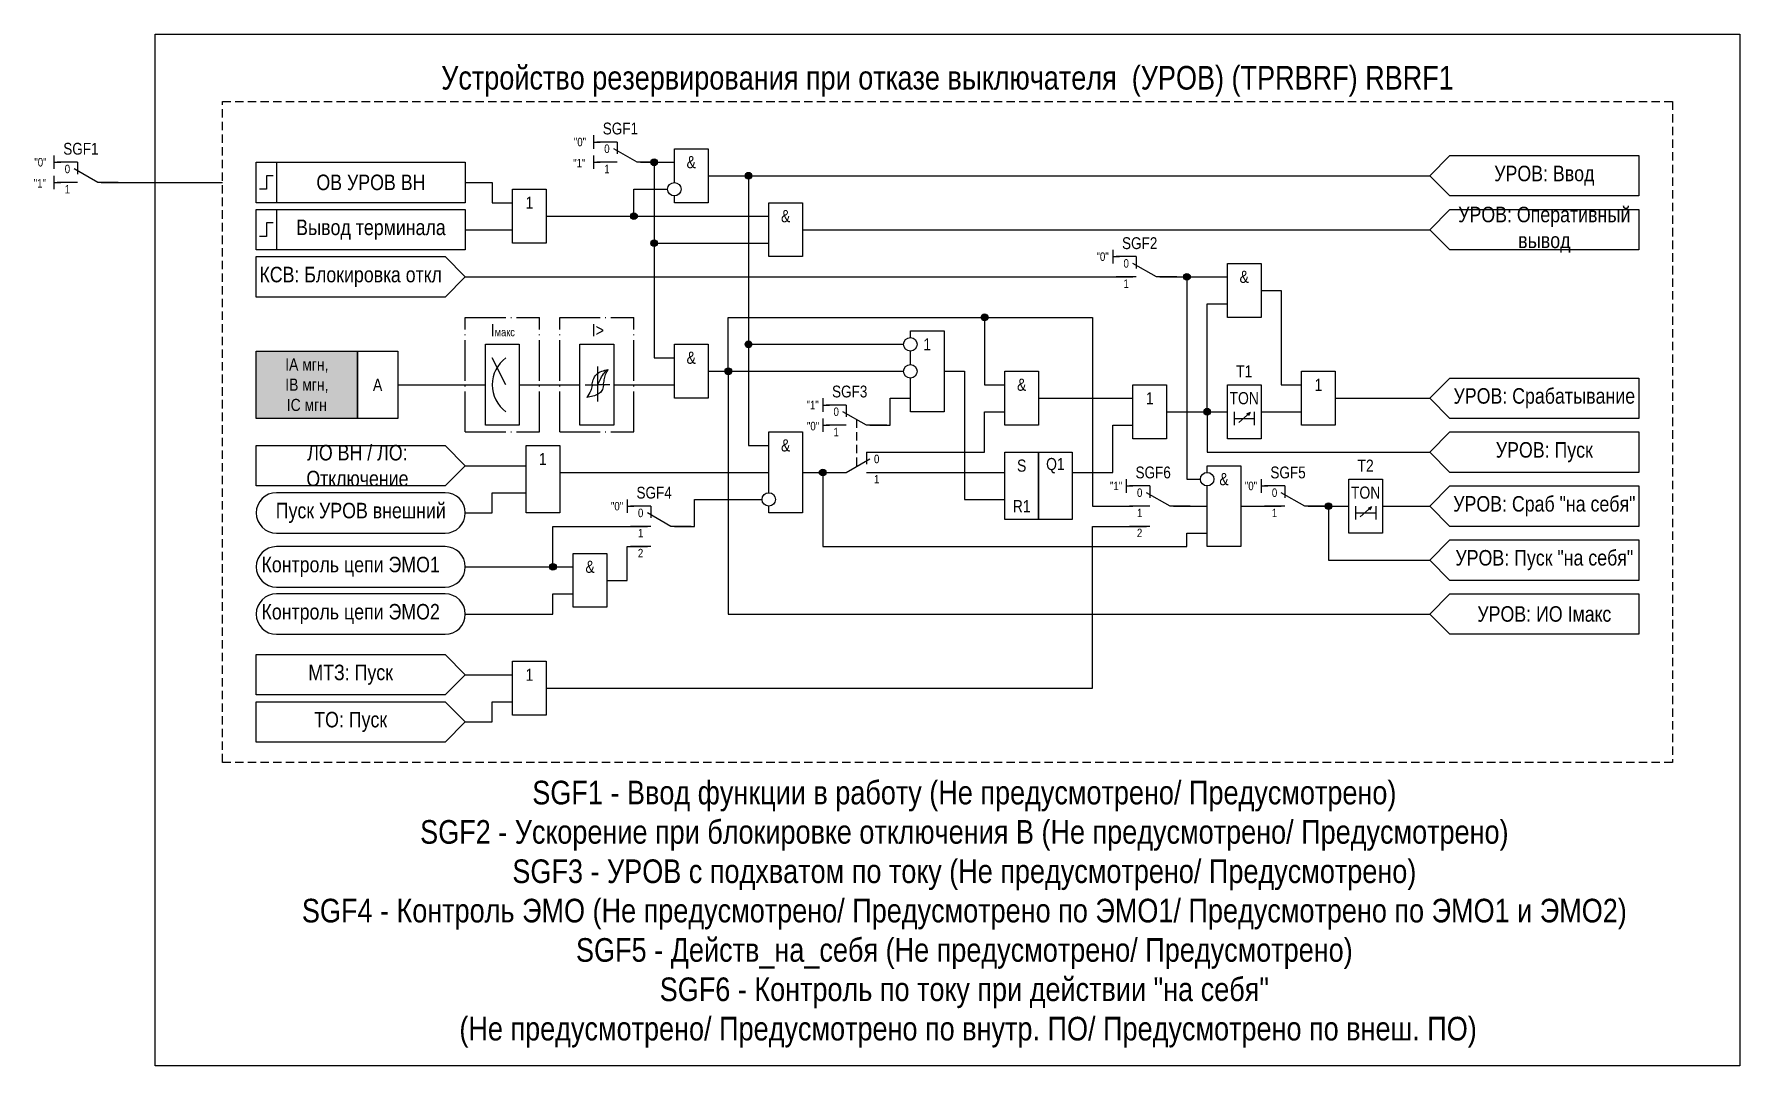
# Model space of a CAD drawing. Header units: millimetres. Extents: x -1056 to 370, y -6 to 187.
# Drawn here: x -1055.9 to -803, y 0 to 153 of the extents above; entities that cross this region are included whole.
import ezdxf
from ezdxf.enums import TextEntityAlignment as Align

# ---------------------------------------------------------------- set-up
doc = ezdxf.new("R2010")
doc.units = ezdxf.units.MM
doc.linetypes.add('ACAD_ISO04W100', pattern=[30, 24, -3, 0, -3])
doc.linetypes.add('штриховая2', pattern=[0.375, 0.25, -0.125])
doc.layers.add('TEXT', color=7, linetype='Continuous', lineweight=25)
doc.layers.add('Основная', color=7, linetype='Continuous')
doc.styles.add('1.8_Gost_RD', font='ARIALN.TTF', dxfattribs={"height": 1.8})
doc.styles.add('2.5_Gost_RD', font='ARIALN.TTF', dxfattribs={"height": 2.5})
doc.styles.add('3.5_Gost_RD', font='ARIALN.TTF', dxfattribs={"height": 3.5})
doc.styles.add('Вывод', font='ARIALN.TTF', dxfattribs={"height": 2.5})
doc.styles.add('Компонент', font='ARIALN.TTF', dxfattribs={"height": 3.5})

# ---------------------------------------------------------------- blocks, each defined once
blk = doc.blocks.new('Точка')
at = {"ltscale": 100}
h = blk.add_hatch(color=256, dxfattribs=at)
h.dxf.hatch_style = 1
edge = h.paths.add_edge_path()
edge.add_arc((0, 0), 0.5, 0, 360)
blk.add_circle((0, 0), 0.5, dxfattribs=at)
blk = doc.blocks.new('*U79')
at = {"layer": 'Основная', "ltscale": 0.35}
blk.add_line((6, 6), (6, 2.5), dxfattribs=at)
at = {"layer": 'Основная', "color": 0}
blk.add_line((0, 0), (7, 4), dxfattribs=at)
blk = doc.blocks.new('*U81')
at = {"layer": 'Основная', "color": 0}
for p, q in [((-3, 6), (-9, 6)), ((-3, 0), (-9, 0)), ((9, 0), (3, 0))]:
    blk.add_line(p, q, dxfattribs=at)
at = {"layer": 'Основная', "ltscale": 0.25, "xscale": -1}
blk.add_blockref('*U79', (3, 0), dxfattribs=at)
at = {"layer": 'Основная'}
for tag, height, style, p in [('ОУ', 3.5, 'Компонент', (-2, 10)), ('В1', 2.5, 'Вывод', (-14, 6)), ('В2', 2.5, 'Вывод', (-6, 4)), ('В3', 2.5, 'Вывод', (-6, -2))]:
    blk.add_attdef(tag, text='', height=height, dxfattribs=dict(at, style=style)).set_placement(p, align=Align.MIDDLE_CENTER)
blk = doc.blocks.new('*U70')
at = {"layer": 'Основная', "linetype": 'ACAD_ISO04W100', "ltscale": 0.25}
for p, q in [((0, 0), (11, 0)), ((0, -17), (0, 0)), ((11, -17), (11, 0)), ((0, -17), (11, -17))]:
    blk.add_line(p, q, dxfattribs=at)
at = {"layer": 'Основная', "style": 'Компонент'}
blk.add_attdef('ОУ', text='', height=3.5, dxfattribs=at).set_placement((11, 0), align=Align.MIDDLE_CENTER)
blk = doc.blocks.new('*U90')
at = {"layer": 'Основная', "color": 0}
for p, q in [((-3, 6), (-9, 6)), ((-3, 0), (-9, 0)), ((9, 0), (3, 0))]:
    blk.add_line(p, q, dxfattribs=at)
at = {"layer": 'Основная', "ltscale": 0.25, "xscale": -1}
blk.add_blockref('*U79', (3, 0), dxfattribs=at)
at = {"layer": 'Основная'}
for tag, height, style, p in [('ОУ', 3.5, 'Компонент', (-2, 10)), ('В1', 2.5, 'Вывод', (-13, 6)), ('В2', 2.5, 'Вывод', (-6, 4)), ('В3', 2.5, 'Вывод', (-6, -2))]:
    blk.add_attdef(tag, text='', height=height, dxfattribs=dict(at, style=style)).set_placement(p, align=Align.MIDDLE_CENTER)
blk = doc.blocks.new('*U91')
at = {"layer": 'Основная', "color": 0}
for p, q in [((3, 6), (9, 6)), ((-9, 0), (-3, 0)), ((3, 0), (9, 0))]:
    blk.add_line(p, q, dxfattribs=at)
at = {"layer": 'Основная', "ltscale": 0.25}
blk.add_blockref('*U79', (-3, 0), dxfattribs=at)
at = {"layer": 'Основная'}
for tag, height, style, p in [('ОУ', 3.5, 'Компонент', (2, 10)), ('В2', 2.5, 'Вывод', (6, 4)), ('В1', 2.5, 'Вывод', (13, 6)), ('В3', 2.5, 'Вывод', (6, -2))]:
    blk.add_attdef(tag, text='', height=height, dxfattribs=dict(at, style=style)).set_placement(p, align=Align.MIDDLE_CENTER)

msp = doc.modelspace()

# ---------------------------------------------------------------- hatches: boundary and pattern name
at = {"ltscale": 100, "true_color": 0xf7941d}
h = msp.add_hatch(color=30, dxfattribs=at)
h.dxf.hatch_style = 1
h.paths.add_polyline_path([(-1023, 106), (-1008, 106), (-1008, 96), (-1023, 96)])

# ---------------------------------------------------------------- linework, layer by layer
at = {"ltscale": 100}
for p, q in [((-973, 138), (-973, 136)), ((-973, 137), (-972, 137)), ((-973, 135), (-973, 133)), ((-973, 134), (-972, 134)), ((-970, 134), (-971, 134)), ((-896, 121), (-896, 119)), ((-896, 120), (-895, 120)), ((-939, 99), (-939, 97)), ((-939, 98), (-938, 98)), ((-939, 96), (-939, 94)), ((-939, 95), (-938, 95)), ((-894, 87), (-894, 85)), ((-894, 86), (-893, 86)), ((-874, 87), (-874, 85)), ((-874, 86), (-873, 86)), ((-968, 84), (-968, 82)), ((-968, 83), (-967, 83)), ((-890.5, 80), (-893.5, 80)), ((-964.5, 77), (-967.5, 77))]:
    msp.add_line(p, q, dxfattribs=at)
at = {"color": 6, "ltscale": 100}
for p, q in [((-1053, 135), (-1053, 133)), ((-1053, 134), (-1052, 134)), ((-1053, 132), (-1053, 130)), ((-1053, 131), (-1052, 131))]:
    msp.add_line(p, q, dxfattribs=at)
at = {"color": 7, "ltscale": 100}
for p, q in [((-986, 101), (-988, 105)), ((-974.21, 101), (-972.4, 101)), ((-970.58, 101), (-972.4, 101)), ((-877.29, 95.4), (-875.62, 96.88)), ((-875.62, 96.88), (-876.14, 96.66)), ((-875.62, 96.88), (-875.88, 96.42)), ((-859.29, 81.4), (-857.62, 82.88)), ((-857.62, 82.88), (-858.14, 82.66)), ((-857.62, 82.88), (-857.88, 82.42))]:
    msp.add_line(p, q, dxfattribs=at)
msp.add_line((-972.4, 103.72), (-972.4, 98.52))
at = {"linetype": 'штриховая2', "ltscale": 5}
msp.add_line((-934, 95.86), (-934, 88.86), dxfattribs=at)
at = {"color": 2, "ltscale": 100}
msp.add_lwpolyline([(-1038, 153), (-803, 153), (-803, 0), (-1038, 0)], close=True, dxfattribs=at)
at = {"linetype": 'штриховая2', "ltscale": 5}
msp.add_lwpolyline([(-1028, 143), (-813, 143), (-813, 45), (-1028, 45)], close=True, dxfattribs=at)
at = {"ltscale": 100}
for points in [[(-961, 131), (-961, 136), (-956, 136), (-956, 128), (-961, 128), (-961, 129)], [(-966, 134), (-961, 134)], [(-966, 134), (-964, 134), (-964, 105), (-961, 105)], [(-966, 134), (-964, 134), (-964, 122), (-947, 122)], [(-956, 132), (-849, 132)], [(-956, 132), (-950, 132), (-950, 92), (-947, 92)], [(-956, 132), (-950, 132), (-950, 107), (-927, 107)], [(-1046, 131), (-1028, 131)], [(-992, 131), (-988, 131), (-988, 128), (-985, 128)], [(-980, 126), (-967, 126), (-967, 130), (-962, 130)], [(-992, 124), (-985, 124)], [(-980, 126), (-947, 126)], [(-942, 124), (-849, 124)], [(-1023, 120), (-995, 120), (-992, 117), (-995, 114), (-1023, 114), (-1023, 120)], [(-992, 117), (-893, 117)], [(-889, 117), (-879, 117)], [(-889, 117), (-885, 117), (-885, 87), (-883, 87)], [(-874, 115), (-871, 115), (-871, 101), (-868, 101)], [(-888, 97), (-882, 97), (-882, 113), (-879, 113)], [(-956, 103), (-953, 103), (-953, 111), (-899, 111), (-899, 83), (-893, 83)], [(-956, 103), (-953, 103), (-953, 111), (-915, 111), (-915, 101), (-912, 101)], [(-926, 108), (-926, 109), (-921, 109), (-921, 97), (-926, 97), (-926, 102)], [(-926, 104), (-926, 106)], [(-956, 103), (-927, 103)], [(-956, 103), (-953, 103), (-953, 67), (-849, 67)], [(-921, 103), (-918, 103), (-918, 84), (-912, 84)], [(-1002, 101), (-989, 101)], [(-984, 101), (-975, 101)], [(-970, 101), (-961, 101)], [(-932, 95), (-929, 95), (-929, 99), (-926, 99)], [(-907, 99), (-893, 99)], [(-863, 99), (-849, 99)], [(-932, 91), (-915, 91), (-915, 97), (-912, 97)], [(-888, 97), (-879, 97)], [(-888, 97), (-882, 97), (-882, 91), (-849, 91)], [(-878, 97), (-878, 95)], [(-875, 97), (-875, 95)], [(-874, 97), (-868, 97)], [(-947, 85), (-947, 94), (-942, 94), (-942, 82), (-947, 82), (-947, 83)], [(-902, 88), (-896, 88), (-896, 95), (-893, 95)], [(-878, 96), (-875, 96)], [(-1023, 92), (-995, 92), (-992, 89), (-995, 86), (-1023, 86), (-1023, 92)], [(-992, 89), (-983, 89)], [(-882, 88), (-882, 89), (-877, 89), (-877, 77), (-882, 77), (-882, 86)], [(-978, 88), (-964, 88), (-964, 88), (-947, 88)], [(-942, 88), (-936, 88)], [(-942, 88), (-939, 88), (-939, 77), (-885, 77), (-885, 79), (-882, 79)], [(-932, 88), (-912, 88)], [(-992, 82), (-988, 82), (-988, 85), (-983, 85)], [(-961, 80), (-958, 80), (-958, 84), (-948, 84)], [(-887, 83), (-882, 83)], [(-877, 83), (-871, 83)], [(-867, 83), (-861, 83)], [(-864, 83), (-864, 75), (-849, 75)], [(-860, 83), (-860, 81)], [(-860, 82), (-857, 82)], [(-857, 83), (-857, 81)], [(-856, 83), (-849, 83)], [(-992, 74), (-979, 74), (-979, 80), (-965, 80)], [(-980, 56), (-899, 56), (-899, 80), (-891, 80)], [(-971, 72), (-968, 72), (-968, 77), (-965, 77)], [(-992, 74), (-976, 74)], [(-992, 67), (-979, 67), (-979, 70), (-976, 70)], [(-1023, 61), (-995, 61), (-992, 58), (-995, 55), (-1023, 55), (-1023, 61)], [(-992, 58), (-985, 58)], [(-1023, 54), (-995, 54), (-992, 51), (-995, 48), (-1023, 48), (-1023, 54)], [(-992, 51), (-988, 51), (-988, 54), (-985, 54)]]:
    msp.add_lwpolyline(points, dxfattribs=at)
for points in [[(-818, 135), (-818, 129), (-846, 129), (-849, 132), (-846, 135)], [(-1023, 134), (-1020, 134), (-1020, 128), (-1023, 128)], [(-1023, 134), (-992, 134), (-992, 128), (-1023, 128)], [(-985, 130), (-980, 130), (-980, 122), (-985, 122)], [(-1023, 127), (-992, 127), (-992, 121), (-1023, 121)], [(-1023, 127), (-1020, 127), (-1020, 121), (-1023, 121)], [(-947, 128), (-942, 128), (-942, 120), (-947, 120)], [(-818, 127), (-818, 121), (-846, 121), (-849, 124), (-846, 127)], [(-879, 119), (-874, 119), (-874, 111), (-879, 111)], [(-989, 107), (-984, 107), (-984, 95), (-989, 95)], [(-975, 107), (-970, 107), (-970, 95), (-975, 95)], [(-961, 107), (-956, 107), (-956, 99), (-961, 99)], [(-1023, 106), (-1008, 106), (-1008, 96), (-1023, 96)], [(-1008, 106), (-1002, 106), (-1002, 96), (-1008, 96)], [(-912, 103), (-907, 103), (-907, 95), (-912, 95)], [(-868, 103), (-863, 103), (-863, 95), (-868, 95)], [(-846, 102), (-818, 102), (-818, 96), (-846, 96), (-849, 99)], [(-893, 101), (-888, 101), (-888, 93), (-893, 93)], [(-879, 101), (-874, 101), (-874, 93), (-879, 93)], [(-846, 94), (-818, 94), (-818, 88), (-846, 88), (-849, 91)], [(-983, 92), (-978, 92), (-978, 82), (-983, 82)], [(-912, 91), (-907, 91), (-907, 81), (-912, 81)], [(-907, 91), (-902, 91), (-902, 81), (-907, 81)], [(-861, 87), (-856, 87), (-856, 79), (-861, 79)], [(-846, 86), (-818, 86), (-818, 80), (-846, 80), (-849, 83)], [(-976, 76), (-971, 76), (-971, 68), (-976, 68)], [(-846, 78), (-818, 78), (-818, 72), (-846, 72), (-849, 75)], [(-846, 70), (-818, 70), (-818, 64), (-846, 64), (-849, 67)], [(-985, 60), (-980, 60), (-980, 52), (-985, 52)]]:
    msp.add_lwpolyline(points, close=True, dxfattribs=at)
at = {"lineweight": 30, "ltscale": 100}
for points in [[(-1020.5, 132), (-1021.5, 132), (-1021.5, 130), (-1022.5, 130)], [(-1020.5, 125), (-1021.5, 125), (-1021.5, 123), (-1022.5, 123)]]:
    msp.add_lwpolyline(points, dxfattribs=at)
at = {"ltscale": 100}
for points in [[(-1020, 79), (-995, 79, 1), (-995, 85), (-1020, 85, 1)], [(-1020, 71), (-995, 71, 1), (-995, 77), (-1020, 77, 1)], [(-1020, 64), (-995, 64, 1), (-995, 70), (-1020, 70, 1)]]:
    msp.add_lwpolyline(points, format="xyb", close=True, dxfattribs=at)
for centre in [(-961, 130), (-926, 103)]:
    msp.add_circle(centre, 1)
for centre in [(-926, 107), (-882, 87), (-947, 84)]:
    msp.add_circle(centre, 1, dxfattribs=at)
at = {"color": 7, "ltscale": 100}
msp.add_arc((-983, 101), 5, 126.8699, 233.1301, dxfattribs=at)
for points in [[(-973.2, 100.92), (-973.05, 101.71), (-972.56, 102.54), (-970.8, 103.26)], [(-972.4, 101), (-972, 101.72), (-971.53, 102.6), (-970.8, 103.26)], [(-971.52, 100.92), (-971.4, 101.71), (-971.19, 102.54), (-970.8, 103.26)], [(-973.2, 100.92), (-973.4, 100.13), (-974, 99.12)], [(-971.52, 100.92), (-971.75, 100.13), (-972.24, 99.67), (-974, 99.12)]]:
    msp.add_spline(points, degree=3)

# ---------------------------------------------------------------- block references
at = {"ltscale": 100}
for p in [(-964, 134), (-950, 132), (-967, 126), (-964, 122), (-885, 117), (-915, 111), (-950, 107), (-953, 103), (-882, 97), (-939, 88), (-864, 83), (-979, 74)]:
    msp.add_blockref('Точка', p, dxfattribs=at)
at = {"layer": 'Основная', "ltscale": 0.25, "xscale": 0.5, "yscale": 0.5, "zscale": 0.5}
for name, p, values in [('*U81', (-968, 134), {'ОУ': 'SGF1', 'В1': '"0"', 'В2': '0', 'В3': '1'}), ('*U90', (-891, 117), {'ОУ': 'SGF2', 'В1': '"0"', 'В2': '0', 'В3': '1'}), ('*U90', (-934, 95), {'ОУ': 'SGF3', 'В1': '"1"', 'В2': '0', 'В3': '1'}), ('*U90', (-889, 83), {'ОУ': 'SGF6', 'В1': '"1"', 'В2': '0', 'В3': '1'}), ('*U90', (-869, 83), {'ОУ': 'SGF5', 'В1': '"0"', 'В2': '0', 'В3': '1'}), ('*U90', (-963, 80), {'ОУ': 'SGF4', 'В1': '"0"', 'В2': '0', 'В3': '1'})]:
    msp.add_blockref(name, p, dxfattribs=at).add_auto_attribs(values)
at = {"layer": 'Основная', "color": 6, "ltscale": 0.25, "xscale": 0.5, "yscale": 0.5, "zscale": 0.5}
msp.add_blockref('*U81', (-1048, 131), dxfattribs=at).add_auto_attribs({'ОУ': 'SGF1', 'В1': '"0"', 'В2': '0', 'В3': '1'})
at = {"layer": 'Основная', "ltscale": 0.25}
for p in [(-992, 111), (-978, 111)]:
    msp.add_blockref('*U70', p, dxfattribs=at)
ref = msp.add_blockref('*U91', (-934, 88), dxfattribs=dict(at, xscale=0.5, yscale=0.5, zscale=0.5))
ref.add_attrib('В2', '0', dxfattribs={"height": 1.25, "style": 'Вывод'}).set_placement((-931, 90), align=Align.MIDDLE_CENTER)
ref.add_attrib('В3', '1', dxfattribs={"height": 1.25, "style": 'Вывод'}).set_placement((-931, 87), align=Align.MIDDLE_CENTER)

# ---------------------------------------------------------------- texts
at = {"color": 30, "ltscale": 100, "char_height": 3.5, "attachment_point": 5, "style": '3.5_Gost_RD'}
for s, insert, width in [('Устройство резервирования при отказе выключателя  (УРОВ) (TPRBRF) {\\C6;RBRF1}', (-920.5, 146), 215), ('SGF1 - Ввод функции в работу (Не предусмотрено/ Предусмотрено)\\PSGF2 - Ускорение при блокировке отключения В (Не предусмотрено/ Предусмотрено)\\PSGF3 - УРОВ с подхватом по току (Не предусмотрено/ Предусмотрено)\\PSGF4 - Контроль ЭМО (Не предусмотрено/ Предусмотрено по ЭМО1/ Предусмотрено по ЭМО1 и ЭМО2)\\PSGF5 - Действ_на_себя (Не предусмотрено/ Предусмотрено)\\PSGF6 - Контроль по току при действии "на себя" \\P^I(Не предусмотрено/ Предусмотрено по внутр. ПО/ Предусмотрено по внеш. ПО)', (-918, 22.5), 210)]:
    msp.add_mtext(s, dxfattribs=dict(at, insert=insert, width=width))
at = {"ltscale": 100, "char_height": 1.25, "attachment_point": 1, "style": '3.5_Gost_RD'}
for s, insert in [('"1"', (-976, 134.5)), ('\\pi0.1597;"0"', (-941.5, 95.5)), ('2', (-892.41, 79.66)), ('2', (-966.41, 76.66))]:
    msp.add_mtext_dynamic_manual_height_columns(s, width=2, gutter_width=17.5, heights=[0], dxfattribs=dict(at, insert=insert))
at = {"ltscale": 100, "char_height": 1.8, "attachment_point": 5}
for s, insert, width, style in [('&', (-958.5, 134), 5, '2.5_Gost_RD'), ('1', (-982.5, 128), 5, '2.5_Gost_RD'), ('&', (-944.5, 126), 5, '2.5_Gost_RD'), ('&', (-876.5, 117), 5, '2.5_Gost_RD'), ('1', (-923.5, 107), 5, '2.5_Gost_RD'), ('IA мгн, IB мгн, IC мгн', (-1015.5, 101), 6.3977, '1.8_Gost_RD'), ('&', (-958.5, 105), 5, '2.5_Gost_RD'), ('T1', (-876.5, 103), 5, '2.5_Gost_RD'), ('А', (-1005, 101), 6, '1.8_Gost_RD'), ('&', (-909.5, 101), 5, '2.5_Gost_RD'), ('1', (-865.5, 101), 5, '2.5_Gost_RD'), ('1', (-890.5, 99), 5, '2.5_Gost_RD'), ('TON', (-876.5, 99), 5, '2.5_Gost_RD'), ('&', (-944.5, 92), 5, '2.5_Gost_RD'), ('1', (-980.5, 90), 5, '2.5_Gost_RD'), ('S', (-909.5, 89), 5, '2.5_Gost_RD'), ('Q1', (-904.5, 89), 5, '2.5_Gost_RD'), ('T2', (-858.5, 89), 5, '2.5_Gost_RD'), ('&', (-879.5, 87), 5, '2.5_Gost_RD'), ('R1', (-909.5, 83), 5, '2.5_Gost_RD'), ('TON', (-858.5, 85), 5, '2.5_Gost_RD'), ('&', (-973.5, 74), 5, '2.5_Gost_RD'), ('1', (-982.5, 58), 5, '2.5_Gost_RD')]:
    msp.add_mtext(s, dxfattribs=dict(at, insert=insert, width=width, style=style))
at = {"color": 6, "ltscale": 100, "insert": (-1056, 131.5), "char_height": 1.25, "attachment_point": 1, "style": '3.5_Gost_RD'}
msp.add_mtext_dynamic_manual_height_columns('"1"', width=2, gutter_width=17.5, heights=[0], dxfattribs=at)
at = {"color": 7, "ltscale": 100, "char_height": 1.8, "attachment_point": 1, "style": '1.8_Gost_RD'}
for s, insert in [('\\pi2.7859;I{\\H0.66667x;макс}', (-991, 110)), ('\\pi4.7676;I>', (-978, 110))]:
    msp.add_mtext_dynamic_manual_height_columns(s, width=11, gutter_width=17.5, heights=[0], dxfattribs=dict(at, insert=insert))
at = {"layer": 'TEXT', "ltscale": 100, "char_height": 2.3, "attachment_point": 5, "style": '2.5_Gost_RD'}
for s, insert, width in [('ОВ УРОВ ВН', (-1006, 131), 28), ('УРОВ: Ввод', (-832, 132), 28), ('УРОВ: Оперативный вывод', (-832, 124), 28), ('Вывод терминала', (-1006, 124), 28), ('КСВ: Блокировка откл', (-1009, 117), 28), ('УРОВ: Срабатывание', (-832, 99), 28), ('ЛО ВН / ЛО: Отключение', (-1008, 89), 28), ('УРОВ: Пуск', (-832, 91), 28), ('Пуск УРОВ внешний', (-1007.5, 82), 31), ('УРОВ: Сраб "на себя"', (-832, 83), 28), ('Контроль цепи ЭМО1', (-1009, 74), 28), ('Контроль цепи ЭМО2', (-1009, 67), 28), ('УРОВ: ИО Iмакс', (-832, 67), 28), ('МТЗ: Пуск', (-1009, 58), 28), ('ТО: Пуск', (-1009, 51), 28)]:
    msp.add_mtext(s, dxfattribs=dict(at, insert=insert, width=width))
at = {"layer": 'TEXT', "color": 3, "ltscale": 100, "insert": (-832, 75), "char_height": 2.3, "width": 28, "attachment_point": 5, "style": '2.5_Gost_RD'}
msp.add_mtext('{\\C256;УРОВ: Пуск "на себя"}', dxfattribs=at)

doc.saveas('drawing.dxf')
